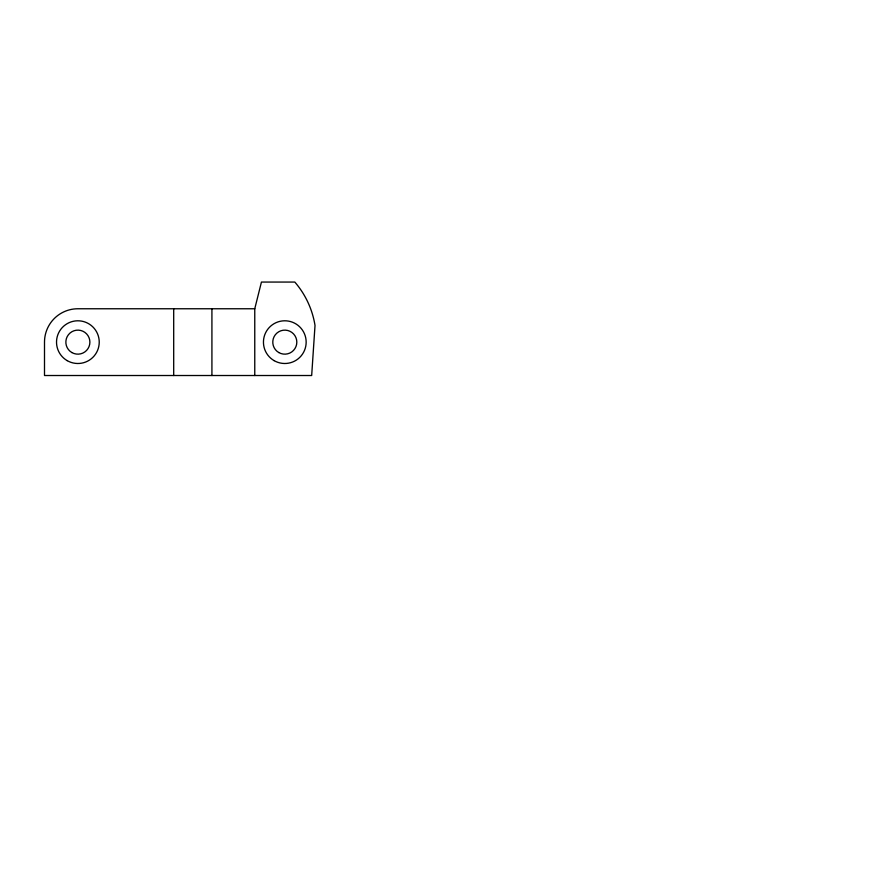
<?xml version="1.0" encoding="UTF-8"?>
<svg xmlns="http://www.w3.org/2000/svg" width="890" height="890" viewBox="0 0 890 890"><rect width="100%" height="100%" fill="white"/><g stroke="black" fill="none" stroke-linecap="round" stroke-linejoin="round"><path stroke-width="1.33" d="M254.763 308.763L261.438 282.063L294.812 282.063A87.454 87.454 0 0 1 315.016 325.451L311.678 375.513L44.5 375.513L44.5 342.138A33.375 33.375 0 0 1 77.875 308.763L254.763 308.763L254.763 375.513M211.92 308.763L211.92 375.513M173.695 308.763L173.695 375.513M71.867 352.551A12.015 12.015 0 0 0 89.89 342.138A12.015 12.015 0 0 0 71.867 331.736A12.015 12.015 0 0 0 71.867 352.551M278.793 352.551A12.015 12.015 0 0 0 296.815 342.138A12.015 12.015 0 0 0 278.793 331.736A12.015 12.015 0 0 0 278.793 352.551M67.195 360.639A21.36 21.36 0 0 0 99.235 342.138A21.36 21.36 0 0 0 67.195 323.649A21.36 21.36 0 0 0 67.195 360.639M274.12 360.639A21.36 21.36 0 0 0 306.16 342.138A21.36 21.36 0 0 0 274.12 323.649A21.36 21.36 0 0 0 274.12 360.639"/></g></svg>
